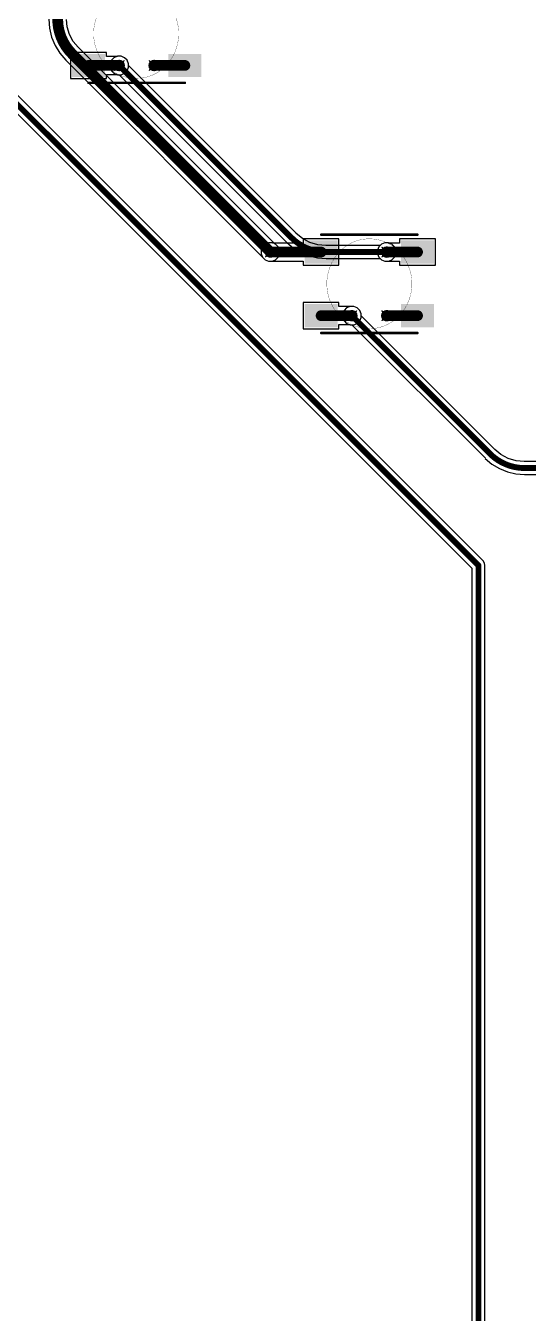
# Model space of a CAD drawing. Header units: inches. Extents: x -11 to 1110, y -7 to 455.
# Drawn here: x 163.9 to 190, y 111.5 to 178.2 of the extents above; entities that cross this region are included whole.
import ezdxf

# ---------------------------------------------------------------- set-up
doc = ezdxf.new("R2010")
doc.units = ezdxf.units.IN
for name, color, linetype in [('Bottom Layer', 5, 'Continuous'), ('Drill Drawing', 1, 'Continuous'), ('Mechanical 7', 56, 'Continuous'), ('Top Layer', 1, 'Continuous'), ('Top Overlay', 2, 'Continuous'), ('Top Paste', 8, 'Continuous'), ('Top Solder', 216, 'Continuous'), ('Via Holes', 16, 'Continuous')]:
    doc.layers.add(name, color=color, linetype=linetype)

msp = doc.modelspace()

# ---------------------------------------------------------------- hatches: boundary and pattern name
at = {"layer": 'Bottom Layer'}
h = msp.add_hatch(color=5, dxfattribs=at)
edge = h.paths.add_edge_path()
edge.add_arc((168.796, 176.179), 0.3, 0, 360)
h = msp.add_hatch(color=5, dxfattribs=at)
edge = h.paths.add_edge_path()
edge.add_arc((170.605, 176.179), 0.3, 0, 360)
h = msp.add_hatch(color=5, dxfattribs=at)
edge = h.paths.add_edge_path()
edge.add_arc((176.634, 166.503), 0.3, 0, 360)
h = msp.add_hatch(color=5, dxfattribs=at)
edge = h.paths.add_edge_path()
edge.add_arc((182.67, 166.499), 0.3, 0, 360)
h = msp.add_hatch(color=5, dxfattribs=at)
edge = h.paths.add_edge_path()
edge.add_arc((180.861, 163.199), 0.3, 0, 360)
h = msp.add_hatch(color=5, dxfattribs=at)
edge = h.paths.add_edge_path()
edge.add_arc((182.67, 163.199), 0.3, 0, 360)
at = {"layer": 'Top Layer'}
for points in [[(166.45, 176.682), (167.95, 176.682), (167.95, 175.682), (166.45, 175.682)], [(171.45, 176.682), (172.95, 176.682), (172.95, 175.682), (171.45, 175.682)], [(178.515, 167.003), (180.015, 167.003), (180.015, 166.003), (178.515, 166.003)], [(185.015, 166.003), (183.515, 166.003), (183.515, 167.003), (185.015, 167.003)], [(178.515, 163.703), (180.015, 163.703), (180.015, 162.703), (178.515, 162.703)], [(183.515, 163.703), (185.015, 163.703), (185.015, 162.703), (183.515, 162.703)]]:
    msp.add_hatch(color=1, dxfattribs=at).paths.add_polyline_path(points)
h = msp.add_hatch(color=1, dxfattribs=at)
edge = h.paths.add_edge_path()
edge.add_arc((168.796, 176.179), 0.3, 0, 360)
h = msp.add_hatch(color=1, dxfattribs=at)
edge = h.paths.add_edge_path()
edge.add_arc((170.605, 176.179), 0.3, 0, 360)
h = msp.add_hatch(color=1, dxfattribs=at)
edge = h.paths.add_edge_path()
edge.add_arc((176.634, 166.503), 0.3, 0, 360)
h = msp.add_hatch(color=1, dxfattribs=at)
edge = h.paths.add_edge_path()
edge.add_arc((182.67, 166.499), 0.3, 0, 360)
h = msp.add_hatch(color=1, dxfattribs=at)
edge = h.paths.add_edge_path()
edge.add_arc((180.861, 163.199), 0.3, 0, 360)
h = msp.add_hatch(color=1, dxfattribs=at)
edge = h.paths.add_edge_path()
edge.add_arc((182.67, 163.199), 0.3, 0, 360)
at = {"layer": 'Top Paste'}
for points in [[(166.45, 176.682), (167.95, 176.682), (167.95, 175.682), (166.45, 175.682)], [(171.45, 176.682), (172.95, 176.682), (172.95, 175.682), (171.45, 175.682)], [(178.515, 167.003), (180.015, 167.003), (180.015, 166.003), (178.515, 166.003)], [(185.015, 166.003), (183.515, 166.003), (183.515, 167.003), (185.015, 167.003)], [(178.515, 163.703), (180.015, 163.703), (180.015, 162.703), (178.515, 162.703)], [(183.515, 163.703), (185.015, 163.703), (185.015, 162.703), (183.515, 162.703)]]:
    msp.add_hatch(color=8, dxfattribs=at).paths.add_polyline_path(points)
at = {"layer": 'Top Solder'}
for points in [[(166.349, 176.784), (168.052, 176.784), (168.052, 175.58), (166.349, 175.58)], [(171.349, 176.784), (173.052, 176.784), (173.052, 175.58), (171.349, 175.58)], [(178.414, 167.104), (180.117, 167.104), (180.117, 165.901), (178.414, 165.901)], [(185.117, 165.901), (183.414, 165.901), (183.414, 167.104), (185.117, 167.104)], [(178.414, 163.804), (180.117, 163.804), (180.117, 162.601), (178.414, 162.601)], [(183.414, 163.804), (185.117, 163.804), (185.117, 162.601), (183.414, 162.601)]]:
    msp.add_hatch(color=216, dxfattribs=at).paths.add_polyline_path(points)
at = {"layer": 'Via Holes'}
h = msp.add_hatch(color=7, dxfattribs=at)
edge = h.paths.add_edge_path()
edge.add_arc((168.796, 176.179), 0.15, 0, 360)
h = msp.add_hatch(color=7, dxfattribs=at)
edge = h.paths.add_edge_path()
edge.add_arc((170.605, 176.179), 0.15, 0, 360)
h = msp.add_hatch(color=7, dxfattribs=at)
edge = h.paths.add_edge_path()
edge.add_arc((176.634, 166.503), 0.15, 0, 360)
h = msp.add_hatch(color=7, dxfattribs=at)
edge = h.paths.add_edge_path()
edge.add_arc((182.67, 166.499), 0.15, 0, 360)
h = msp.add_hatch(color=7, dxfattribs=at)
edge = h.paths.add_edge_path()
edge.add_arc((180.861, 163.199), 0.15, 0, 360)
h = msp.add_hatch(color=7, dxfattribs=at)
edge = h.paths.add_edge_path()
edge.add_arc((182.67, 163.199), 0.15, 0, 360)

# ---------------------------------------------------------------- linework, layer by layer
at = {"layer": 'Bottom Layer'}
for p, q in [((110.02, 227.171), (187.09, 150.102)), ((187.665, 150.479), (110.398, 227.746)), ((165.138, 178.584), (165.175, 178.113)), ((166.105, 178.178), (166.067, 178.562)), ((165.175, 178.113), (165.285, 177.654)), ((166.223, 177.788), (166.105, 178.178)), ((166.415, 177.428), (166.223, 177.788)), ((165.285, 177.654), (165.466, 177.219)), ((165.466, 177.219), (165.712, 176.816)), ((166.66, 177.129), (166.415, 177.428)), ((166.678, 177.117), (166.66, 177.129)), ((176.876, 166.919), (166.678, 177.117)), ((165.712, 176.816), (166.019, 176.458)), ((166.019, 176.458), (166.019, 176.458)), ((166.019, 176.458), (176.217, 166.26)), ((168.391, 176.449), (168.318, 176.274)), ((168.525, 176.584), (168.391, 176.449)), ((168.701, 176.656), (168.525, 176.584)), ((168.891, 176.656), (168.701, 176.656)), ((169.067, 176.584), (168.891, 176.656)), ((169.201, 176.449), (169.067, 176.584)), ((169.274, 176.274), (169.201, 176.449)), ((168.318, 176.274), (168.318, 176.084)), ((168.318, 176.084), (168.391, 175.908)), ((168.391, 175.908), (168.525, 175.774)), ((168.525, 175.774), (168.701, 175.701)), ((168.701, 175.701), (168.798, 175.701)), ((168.798, 175.701), (177.493, 167.005)), ((169.274, 176.177), (169.274, 176.274)), ((177.97, 167.481), (169.274, 176.177)), ((177.493, 167.005), (177.492, 167.003)), ((177.492, 167.003), (177.835, 166.71)), ((177.978, 167.469), (177.97, 167.481)), ((178.301, 167.204), (177.978, 167.469)), ((178.683, 167), (178.301, 167.204)), ((179.097, 166.874), (178.683, 167)), ((182.575, 166.977), (182.399, 166.904)), ((182.765, 166.977), (182.575, 166.977)), ((182.94, 166.904), (182.765, 166.977)), ((176.904, 166.908), (176.876, 166.919)), ((177.039, 166.773), (176.904, 166.908)), ((177.111, 166.598), (177.039, 166.773)), ((177.039, 166.232), (177.111, 166.408)), ((177.111, 166.408), (177.111, 166.598)), ((177.835, 166.71), (178.22, 166.474)), ((178.22, 166.474), (178.638, 166.301)), ((179.51, 166.833), (179.097, 166.874)), ((179.524, 166.836), (179.51, 166.833)), ((179.526, 166.836), (179.524, 166.836)), ((179.528, 166.836), (179.526, 166.836)), ((182.331, 166.836), (179.528, 166.836)), ((182.399, 166.904), (182.331, 166.836)), ((183.075, 166.77), (182.94, 166.904)), ((183.148, 166.594), (183.075, 166.77)), ((183.075, 166.229), (183.148, 166.404)), ((183.148, 166.404), (183.148, 166.594)), ((176.217, 166.26), (176.229, 166.232)), ((176.229, 166.232), (176.363, 166.098)), ((176.363, 166.098), (176.539, 166.025)), ((176.539, 166.025), (176.729, 166.025)), ((176.729, 166.025), (176.904, 166.098)), ((176.904, 166.098), (177.039, 166.232)), ((178.638, 166.301), (179.077, 166.196)), ((179.077, 166.196), (179.528, 166.16)), ((179.528, 166.16), (179.528, 166.163)), ((179.528, 166.163), (182.331, 166.163)), ((182.331, 166.163), (182.399, 166.094)), ((182.399, 166.094), (182.575, 166.021)), ((182.575, 166.021), (182.765, 166.021)), ((182.765, 166.021), (182.94, 166.094)), ((182.94, 166.094), (183.075, 166.229)), ((180.766, 163.677), (180.59, 163.604)), ((180.956, 163.677), (180.766, 163.677)), ((181.132, 163.604), (180.956, 163.677)), ((180.456, 163.47), (180.383, 163.294)), ((180.383, 163.294), (180.383, 163.104)), ((180.383, 163.104), (180.456, 162.929)), ((180.59, 163.604), (180.456, 163.47)), ((181.266, 163.47), (181.132, 163.604)), ((181.339, 163.294), (181.266, 163.47)), ((181.339, 163.198), (181.339, 163.294)), ((188.259, 156.278), (181.339, 163.198)), ((180.456, 162.929), (180.59, 162.794)), ((180.59, 162.794), (180.766, 162.721)), ((180.766, 162.721), (180.863, 162.721)), ((180.863, 162.721), (187.783, 155.801)), ((187.783, 155.801), (187.781, 155.8)), ((187.781, 155.8), (188.124, 155.506)), ((188.267, 156.265), (188.259, 156.278)), ((188.59, 156), (188.267, 156.265)), ((188.972, 155.796), (188.59, 156)), ((189.386, 155.67), (188.972, 155.796)), ((189.802, 155.629), (189.386, 155.67)), ((189.817, 155.632), (189.802, 155.629)), ((193.456, 155.632), (189.817, 155.632)), ((188.124, 155.506), (188.51, 155.27)), ((188.51, 155.27), (188.927, 155.097)), ((188.927, 155.097), (189.366, 154.992)), ((189.366, 154.992), (189.817, 154.957)), ((189.817, 154.957), (189.817, 154.959)), ((189.817, 154.959), (193.456, 154.959)), ((187.738, 150.37), (187.665, 150.479)), ((187.763, 150.241), (187.738, 150.37)), ((187.09, 150.102), (187.09, 47.244)), ((187.763, 47.383), (187.763, 150.241))]:
    msp.add_line(p, q, dxfattribs=at)
for points in [[(110.16, 227.508, 0.305, 0.305, 0), (187.427, 150.241, 0.305, 0.305, 0)], [(166.349, 176.787, 0.559, 0.559, -0.198912), (165.605, 178.584, 0.559, 0.559, 0)], [(166.349, 176.787, 0.559, 0.559, 0), (176.634, 166.503, 0.559, 0.559, 0)], [(168.796, 176.179, 0.305, 0.305, 0), (177.731, 167.243, 0.305, 0.305, 0)], [(179.524, 166.499, 0.305, 0.305, -0.198545), (177.731, 167.243, 0.305, 0.305, 0)], [(179.528, 166.499, 0.305, 0.305, -0.000354), (179.524, 166.499, 0.305, 0.305, 0)], [(179.528, 166.499, 0.305, 0.305, 0), (182.67, 166.499, 0.305, 0.305, 0)], [(180.861, 163.199, 0.305, 0.305, 0), (188.021, 156.04, 0.305, 0.305, 0)], [(189.817, 155.296, 0.305, 0.305, -0.198912), (188.021, 156.04, 0.305, 0.305, 0)], [(189.817, 155.296, 0.305, 0.305, 0), (193.456, 155.296, 0.305, 0.305, 0)], [(187.427, 47.244, 0.305, 0.305, 0), (187.427, 150.241, 0.305, 0.305, 0)]]:
    msp.add_lwpolyline(points, format="xyseb", dxfattribs=at)
for points in [[(166.209, 176.787, 0.279, 0.279, 1), (166.488, 176.787, 0.279, 0.279, 1)], [(166.209, 176.787, 0.279, 0.279, 1), (166.488, 176.787, 0.279, 0.279, 1)], [(168.72, 176.179, 0.152, 0.152, 1), (168.872, 176.179, 0.152, 0.152, 1)], [(177.655, 167.243, 0.152, 0.152, 1), (177.808, 167.243, 0.152, 0.152, 1)], [(177.655, 167.243, 0.152, 0.152, 1), (177.808, 167.243, 0.152, 0.152, 1)], [(176.494, 166.503, 0.279, 0.279, 1), (176.773, 166.503, 0.279, 0.279, 1)], [(179.448, 166.499, 0.152, 0.152, 1), (179.6, 166.499, 0.152, 0.152, 1)], [(179.448, 166.499, 0.152, 0.152, 1), (179.6, 166.499, 0.152, 0.152, 1)], [(179.451, 166.499, 0.152, 0.152, 1), (179.604, 166.499, 0.152, 0.152, 1)], [(179.451, 166.499, 0.152, 0.152, 1), (179.604, 166.499, 0.152, 0.152, 1)], [(182.594, 166.499, 0.152, 0.152, 1), (182.746, 166.499, 0.152, 0.152, 1)], [(180.785, 163.199, 0.152, 0.152, 1), (180.937, 163.199, 0.152, 0.152, 1)], [(187.944, 156.04, 0.152, 0.152, 1), (188.097, 156.04, 0.152, 0.152, 1)], [(187.944, 156.04, 0.152, 0.152, 1), (188.097, 156.04, 0.152, 0.152, 1)], [(189.741, 155.296, 0.152, 0.152, 1), (189.893, 155.296, 0.152, 0.152, 1)], [(189.741, 155.296, 0.152, 0.152, 1), (189.893, 155.296, 0.152, 0.152, 1)], [(187.35, 150.241, 0.152, 0.152, 1), (187.503, 150.241, 0.152, 0.152, 1)], [(187.35, 150.241, 0.152, 0.152, 1), (187.503, 150.241, 0.152, 0.152, 1)]]:
    msp.add_lwpolyline(points, format="xyseb", close=True, dxfattribs=at)
at = {"layer": 'Drill Drawing'}
for points in [[(168.542, 176.433, 0.0508, 0.0508, 0), (168.796, 176.306, 0.0508, 0.0508, 0)], [(168.542, 176.433, 0.0508, 0.0508, 0), (168.669, 176.179, 0.0508, 0.0508, 0)], [(168.796, 176.306, 0.0508, 0.0508, 0), (169.05, 176.433, 0.0508, 0.0508, 0)], [(168.923, 176.179, 0.0508, 0.0508, 0), (169.05, 176.433, 0.0508, 0.0508, 0)], [(170.351, 176.433, 0.0508, 0.0508, 0), (170.605, 176.306, 0.0508, 0.0508, 0)], [(170.351, 176.433, 0.0508, 0.0508, 0), (170.478, 176.179, 0.0508, 0.0508, 0)], [(170.605, 176.306, 0.0508, 0.0508, 0), (170.859, 176.433, 0.0508, 0.0508, 0)], [(170.732, 176.179, 0.0508, 0.0508, 0), (170.859, 176.433, 0.0508, 0.0508, 0)], [(168.542, 175.925, 0.0508, 0.0508, 0), (168.669, 176.179, 0.0508, 0.0508, 0)], [(168.542, 175.925, 0.0508, 0.0508, 0), (168.796, 176.052, 0.0508, 0.0508, 0)], [(168.796, 176.052, 0.0508, 0.0508, 0), (169.05, 175.925, 0.0508, 0.0508, 0)], [(168.923, 176.179, 0.0508, 0.0508, 0), (169.05, 175.925, 0.0508, 0.0508, 0)], [(170.351, 175.925, 0.0508, 0.0508, 0), (170.478, 176.179, 0.0508, 0.0508, 0)], [(170.351, 175.925, 0.0508, 0.0508, 0), (170.605, 176.052, 0.0508, 0.0508, 0)], [(170.605, 176.052, 0.0508, 0.0508, 0), (170.859, 175.925, 0.0508, 0.0508, 0)], [(170.732, 176.179, 0.0508, 0.0508, 0), (170.859, 175.925, 0.0508, 0.0508, 0)], [(176.38, 166.757, 0.0508, 0.0508, 0), (176.634, 166.63, 0.0508, 0.0508, 0)], [(176.38, 166.757, 0.0508, 0.0508, 0), (176.507, 166.503, 0.0508, 0.0508, 0)], [(176.38, 166.249, 0.0508, 0.0508, 0), (176.507, 166.503, 0.0508, 0.0508, 0)], [(176.38, 166.249, 0.0508, 0.0508, 0), (176.634, 166.376, 0.0508, 0.0508, 0)], [(176.634, 166.63, 0.0508, 0.0508, 0), (176.888, 166.757, 0.0508, 0.0508, 0)], [(176.634, 166.376, 0.0508, 0.0508, 0), (176.888, 166.249, 0.0508, 0.0508, 0)], [(176.761, 166.503, 0.0508, 0.0508, 0), (176.888, 166.757, 0.0508, 0.0508, 0)], [(176.761, 166.503, 0.0508, 0.0508, 0), (176.888, 166.249, 0.0508, 0.0508, 0)], [(182.416, 166.753, 0.0508, 0.0508, 0), (182.67, 166.626, 0.0508, 0.0508, 0)], [(182.416, 166.753, 0.0508, 0.0508, 0), (182.543, 166.499, 0.0508, 0.0508, 0)], [(182.416, 166.245, 0.0508, 0.0508, 0), (182.543, 166.499, 0.0508, 0.0508, 0)], [(182.416, 166.245, 0.0508, 0.0508, 0), (182.67, 166.372, 0.0508, 0.0508, 0)], [(182.67, 166.626, 0.0508, 0.0508, 0), (182.924, 166.753, 0.0508, 0.0508, 0)], [(182.67, 166.372, 0.0508, 0.0508, 0), (182.924, 166.245, 0.0508, 0.0508, 0)], [(182.797, 166.499, 0.0508, 0.0508, 0), (182.924, 166.753, 0.0508, 0.0508, 0)], [(182.797, 166.499, 0.0508, 0.0508, 0), (182.924, 166.245, 0.0508, 0.0508, 0)], [(180.607, 163.453, 0.0508, 0.0508, 0), (180.861, 163.326, 0.0508, 0.0508, 0)], [(180.607, 163.453, 0.0508, 0.0508, 0), (180.734, 163.199, 0.0508, 0.0508, 0)], [(180.607, 162.945, 0.0508, 0.0508, 0), (180.734, 163.199, 0.0508, 0.0508, 0)], [(180.607, 162.945, 0.0508, 0.0508, 0), (180.861, 163.072, 0.0508, 0.0508, 0)], [(180.861, 163.326, 0.0508, 0.0508, 0), (181.115, 163.453, 0.0508, 0.0508, 0)], [(180.861, 163.072, 0.0508, 0.0508, 0), (181.115, 162.945, 0.0508, 0.0508, 0)], [(180.988, 163.199, 0.0508, 0.0508, 0), (181.115, 163.453, 0.0508, 0.0508, 0)], [(180.988, 163.199, 0.0508, 0.0508, 0), (181.115, 162.945, 0.0508, 0.0508, 0)], [(182.416, 163.453, 0.0508, 0.0508, 0), (182.67, 163.326, 0.0508, 0.0508, 0)], [(182.416, 163.453, 0.0508, 0.0508, 0), (182.543, 163.199, 0.0508, 0.0508, 0)], [(182.416, 162.945, 0.0508, 0.0508, 0), (182.543, 163.199, 0.0508, 0.0508, 0)], [(182.416, 162.945, 0.0508, 0.0508, 0), (182.67, 163.072, 0.0508, 0.0508, 0)], [(182.67, 163.326, 0.0508, 0.0508, 0), (182.924, 163.453, 0.0508, 0.0508, 0)], [(182.67, 163.072, 0.0508, 0.0508, 0), (182.924, 162.945, 0.0508, 0.0508, 0)], [(182.797, 163.199, 0.0508, 0.0508, 0), (182.924, 163.453, 0.0508, 0.0508, 0)], [(182.797, 163.199, 0.0508, 0.0508, 0), (182.924, 162.945, 0.0508, 0.0508, 0)]]:
    msp.add_lwpolyline(points, format="xyseb", dxfattribs=at)
for points in [[(168.529, 176.433, 0.0254, 0.0254, 1), (168.555, 176.433, 0.0254, 0.0254, 1)], [(168.529, 176.433, 0.0254, 0.0254, 1), (168.555, 176.433, 0.0254, 0.0254, 1)], [(168.783, 176.306, 0.0254, 0.0254, 1), (168.809, 176.306, 0.0254, 0.0254, 1)], [(168.783, 176.306, 0.0254, 0.0254, 1), (168.809, 176.306, 0.0254, 0.0254, 1)], [(169.037, 176.433, 0.0254, 0.0254, 1), (169.063, 176.433, 0.0254, 0.0254, 1)], [(169.037, 176.433, 0.0254, 0.0254, 1), (169.063, 176.433, 0.0254, 0.0254, 1)], [(170.338, 176.433, 0.0254, 0.0254, 1), (170.363, 176.433, 0.0254, 0.0254, 1)], [(170.338, 176.433, 0.0254, 0.0254, 1), (170.363, 176.433, 0.0254, 0.0254, 1)], [(170.592, 176.306, 0.0254, 0.0254, 1), (170.617, 176.306, 0.0254, 0.0254, 1)], [(170.592, 176.306, 0.0254, 0.0254, 1), (170.617, 176.306, 0.0254, 0.0254, 1)], [(170.846, 176.433, 0.0254, 0.0254, 1), (170.871, 176.433, 0.0254, 0.0254, 1)], [(170.846, 176.433, 0.0254, 0.0254, 1), (170.871, 176.433, 0.0254, 0.0254, 1)], [(168.529, 175.925, 0.0254, 0.0254, 1), (168.555, 175.925, 0.0254, 0.0254, 1)], [(168.529, 175.925, 0.0254, 0.0254, 1), (168.555, 175.925, 0.0254, 0.0254, 1)], [(168.656, 176.179, 0.0254, 0.0254, 1), (168.682, 176.179, 0.0254, 0.0254, 1)], [(168.656, 176.179, 0.0254, 0.0254, 1), (168.682, 176.179, 0.0254, 0.0254, 1)], [(168.783, 176.052, 0.0254, 0.0254, 1), (168.809, 176.052, 0.0254, 0.0254, 1)], [(168.783, 176.052, 0.0254, 0.0254, 1), (168.809, 176.052, 0.0254, 0.0254, 1)], [(168.91, 176.179, 0.0254, 0.0254, 1), (168.936, 176.179, 0.0254, 0.0254, 1)], [(168.91, 176.179, 0.0254, 0.0254, 1), (168.936, 176.179, 0.0254, 0.0254, 1)], [(169.037, 175.925, 0.0254, 0.0254, 1), (169.063, 175.925, 0.0254, 0.0254, 1)], [(169.037, 175.925, 0.0254, 0.0254, 1), (169.063, 175.925, 0.0254, 0.0254, 1)], [(170.338, 175.925, 0.0254, 0.0254, 1), (170.363, 175.925, 0.0254, 0.0254, 1)], [(170.338, 175.925, 0.0254, 0.0254, 1), (170.363, 175.925, 0.0254, 0.0254, 1)], [(170.465, 176.179, 0.0254, 0.0254, 1), (170.49, 176.179, 0.0254, 0.0254, 1)], [(170.465, 176.179, 0.0254, 0.0254, 1), (170.49, 176.179, 0.0254, 0.0254, 1)], [(170.592, 176.052, 0.0254, 0.0254, 1), (170.617, 176.052, 0.0254, 0.0254, 1)], [(170.592, 176.052, 0.0254, 0.0254, 1), (170.617, 176.052, 0.0254, 0.0254, 1)], [(170.719, 176.179, 0.0254, 0.0254, 1), (170.744, 176.179, 0.0254, 0.0254, 1)], [(170.719, 176.179, 0.0254, 0.0254, 1), (170.744, 176.179, 0.0254, 0.0254, 1)], [(170.846, 175.925, 0.0254, 0.0254, 1), (170.871, 175.925, 0.0254, 0.0254, 1)], [(170.846, 175.925, 0.0254, 0.0254, 1), (170.871, 175.925, 0.0254, 0.0254, 1)], [(176.367, 166.757, 0.0254, 0.0254, 1), (176.392, 166.757, 0.0254, 0.0254, 1)], [(176.367, 166.757, 0.0254, 0.0254, 1), (176.392, 166.757, 0.0254, 0.0254, 1)], [(176.494, 166.503, 0.0254, 0.0254, 1), (176.519, 166.503, 0.0254, 0.0254, 1)], [(176.494, 166.503, 0.0254, 0.0254, 1), (176.519, 166.503, 0.0254, 0.0254, 1)], [(176.621, 166.63, 0.0254, 0.0254, 1), (176.646, 166.63, 0.0254, 0.0254, 1)], [(176.621, 166.63, 0.0254, 0.0254, 1), (176.646, 166.63, 0.0254, 0.0254, 1)], [(176.621, 166.376, 0.0254, 0.0254, 1), (176.646, 166.376, 0.0254, 0.0254, 1)], [(176.621, 166.376, 0.0254, 0.0254, 1), (176.646, 166.376, 0.0254, 0.0254, 1)], [(176.748, 166.503, 0.0254, 0.0254, 1), (176.773, 166.503, 0.0254, 0.0254, 1)], [(176.748, 166.503, 0.0254, 0.0254, 1), (176.773, 166.503, 0.0254, 0.0254, 1)], [(176.875, 166.757, 0.0254, 0.0254, 1), (176.9, 166.757, 0.0254, 0.0254, 1)], [(176.875, 166.757, 0.0254, 0.0254, 1), (176.9, 166.757, 0.0254, 0.0254, 1)], [(182.403, 166.753, 0.0254, 0.0254, 1), (182.428, 166.753, 0.0254, 0.0254, 1)], [(182.403, 166.753, 0.0254, 0.0254, 1), (182.428, 166.753, 0.0254, 0.0254, 1)], [(182.53, 166.499, 0.0254, 0.0254, 1), (182.555, 166.499, 0.0254, 0.0254, 1)], [(182.53, 166.499, 0.0254, 0.0254, 1), (182.555, 166.499, 0.0254, 0.0254, 1)], [(182.657, 166.626, 0.0254, 0.0254, 1), (182.682, 166.626, 0.0254, 0.0254, 1)], [(182.657, 166.626, 0.0254, 0.0254, 1), (182.682, 166.626, 0.0254, 0.0254, 1)], [(182.657, 166.372, 0.0254, 0.0254, 1), (182.682, 166.372, 0.0254, 0.0254, 1)], [(182.657, 166.372, 0.0254, 0.0254, 1), (182.682, 166.372, 0.0254, 0.0254, 1)], [(182.784, 166.499, 0.0254, 0.0254, 1), (182.809, 166.499, 0.0254, 0.0254, 1)], [(182.784, 166.499, 0.0254, 0.0254, 1), (182.809, 166.499, 0.0254, 0.0254, 1)], [(182.911, 166.753, 0.0254, 0.0254, 1), (182.936, 166.753, 0.0254, 0.0254, 1)], [(182.911, 166.753, 0.0254, 0.0254, 1), (182.936, 166.753, 0.0254, 0.0254, 1)], [(176.367, 166.249, 0.0254, 0.0254, 1), (176.392, 166.249, 0.0254, 0.0254, 1)], [(176.367, 166.249, 0.0254, 0.0254, 1), (176.392, 166.249, 0.0254, 0.0254, 1)], [(176.875, 166.249, 0.0254, 0.0254, 1), (176.9, 166.249, 0.0254, 0.0254, 1)], [(176.875, 166.249, 0.0254, 0.0254, 1), (176.9, 166.249, 0.0254, 0.0254, 1)], [(182.403, 166.245, 0.0254, 0.0254, 1), (182.428, 166.245, 0.0254, 0.0254, 1)], [(182.403, 166.245, 0.0254, 0.0254, 1), (182.428, 166.245, 0.0254, 0.0254, 1)], [(182.911, 166.245, 0.0254, 0.0254, 1), (182.936, 166.245, 0.0254, 0.0254, 1)], [(182.911, 166.245, 0.0254, 0.0254, 1), (182.936, 166.245, 0.0254, 0.0254, 1)], [(180.594, 163.453, 0.0254, 0.0254, 1), (180.62, 163.453, 0.0254, 0.0254, 1)], [(180.594, 163.453, 0.0254, 0.0254, 1), (180.62, 163.453, 0.0254, 0.0254, 1)], [(180.594, 162.945, 0.0254, 0.0254, 1), (180.62, 162.945, 0.0254, 0.0254, 1)], [(180.594, 162.945, 0.0254, 0.0254, 1), (180.62, 162.945, 0.0254, 0.0254, 1)], [(180.721, 163.199, 0.0254, 0.0254, 1), (180.747, 163.199, 0.0254, 0.0254, 1)], [(180.721, 163.199, 0.0254, 0.0254, 1), (180.747, 163.199, 0.0254, 0.0254, 1)], [(180.848, 163.326, 0.0254, 0.0254, 1), (180.874, 163.326, 0.0254, 0.0254, 1)], [(180.848, 163.326, 0.0254, 0.0254, 1), (180.874, 163.326, 0.0254, 0.0254, 1)], [(180.848, 163.072, 0.0254, 0.0254, 1), (180.874, 163.072, 0.0254, 0.0254, 1)], [(180.848, 163.072, 0.0254, 0.0254, 1), (180.874, 163.072, 0.0254, 0.0254, 1)], [(180.975, 163.199, 0.0254, 0.0254, 1), (181.001, 163.199, 0.0254, 0.0254, 1)], [(180.975, 163.199, 0.0254, 0.0254, 1), (181.001, 163.199, 0.0254, 0.0254, 1)], [(181.102, 163.453, 0.0254, 0.0254, 1), (181.128, 163.453, 0.0254, 0.0254, 1)], [(181.102, 163.453, 0.0254, 0.0254, 1), (181.128, 163.453, 0.0254, 0.0254, 1)], [(181.102, 162.945, 0.0254, 0.0254, 1), (181.128, 162.945, 0.0254, 0.0254, 1)], [(181.102, 162.945, 0.0254, 0.0254, 1), (181.128, 162.945, 0.0254, 0.0254, 1)], [(182.403, 163.453, 0.0254, 0.0254, 1), (182.428, 163.453, 0.0254, 0.0254, 1)], [(182.403, 163.453, 0.0254, 0.0254, 1), (182.428, 163.453, 0.0254, 0.0254, 1)], [(182.403, 162.945, 0.0254, 0.0254, 1), (182.428, 162.945, 0.0254, 0.0254, 1)], [(182.403, 162.945, 0.0254, 0.0254, 1), (182.428, 162.945, 0.0254, 0.0254, 1)], [(182.53, 163.199, 0.0254, 0.0254, 1), (182.555, 163.199, 0.0254, 0.0254, 1)], [(182.53, 163.199, 0.0254, 0.0254, 1), (182.555, 163.199, 0.0254, 0.0254, 1)], [(182.657, 163.326, 0.0254, 0.0254, 1), (182.682, 163.326, 0.0254, 0.0254, 1)], [(182.657, 163.326, 0.0254, 0.0254, 1), (182.682, 163.326, 0.0254, 0.0254, 1)], [(182.657, 163.072, 0.0254, 0.0254, 1), (182.682, 163.072, 0.0254, 0.0254, 1)], [(182.657, 163.072, 0.0254, 0.0254, 1), (182.682, 163.072, 0.0254, 0.0254, 1)], [(182.784, 163.199, 0.0254, 0.0254, 1), (182.809, 163.199, 0.0254, 0.0254, 1)], [(182.784, 163.199, 0.0254, 0.0254, 1), (182.809, 163.199, 0.0254, 0.0254, 1)], [(182.911, 163.453, 0.0254, 0.0254, 1), (182.936, 163.453, 0.0254, 0.0254, 1)], [(182.911, 163.453, 0.0254, 0.0254, 1), (182.936, 163.453, 0.0254, 0.0254, 1)], [(182.911, 162.945, 0.0254, 0.0254, 1), (182.936, 162.945, 0.0254, 0.0254, 1)], [(182.911, 162.945, 0.0254, 0.0254, 1), (182.936, 162.945, 0.0254, 0.0254, 1)]]:
    msp.add_lwpolyline(points, format="xyseb", close=True, dxfattribs=at)
at = {"layer": 'Mechanical 7'}
for points in [[(168.06, 176.243, 0.0127, 0.0127, -0.391366), (168.168, 179.54, 0.0127, 0.0127, 0)], [(171.288, 179.426, 0.0127, 0.0127, -0.392268), (171.18, 176.13, 0.0127, 0.0127, 0)], [(169.677, 175.505, 0.0127, 0.0127, -0.216254), (168.06, 176.243, 0.0127, 0.0127, 0)], [(171.18, 176.13, 0.0127, 0.0127, -0.198078), (169.677, 175.505, 0.0127, 0.0127, 0)], [(180.177, 166.473, 0.0127, 0.0127, -0.437889), (183.297, 166.539, 0.0127, 0.0127, 0)], [(180.239, 163.176, 0.0127, 0.0127, -0.392295), (180.177, 166.473, 0.0127, 0.0127, 0)], [(183.297, 166.539, 0.0127, 0.0127, -0.392314), (183.359, 163.242, 0.0127, 0.0127, 0)], [(181.768, 162.524, 0.0127, 0.0127, -0.201791), (180.239, 163.176, 0.0127, 0.0127, 0)], [(183.359, 163.242, 0.0127, 0.0127, -0.21376), (181.768, 162.524, 0.0127, 0.0127, 0)]]:
    msp.add_lwpolyline(points, format="xyseb", dxfattribs=at)
for points in [[(168.057, 176.243, 0.00635, 0.00635, 1), (168.063, 176.243, 0.00635, 0.00635, 1)], [(168.057, 176.243, 0.00635, 0.00635, 1), (168.063, 176.243, 0.00635, 0.00635, 1)], [(171.177, 176.13, 0.00635, 0.00635, 1), (171.183, 176.13, 0.00635, 0.00635, 1)], [(171.177, 176.13, 0.00635, 0.00635, 1), (171.183, 176.13, 0.00635, 0.00635, 1)], [(169.674, 175.505, 0.00635, 0.00635, 1), (169.68, 175.505, 0.00635, 0.00635, 1)], [(169.674, 175.505, 0.00635, 0.00635, 1), (169.68, 175.505, 0.00635, 0.00635, 1)], [(180.174, 166.473, 0.00635, 0.00635, 1), (180.18, 166.473, 0.00635, 0.00635, 1)], [(180.174, 166.473, 0.00635, 0.00635, 1), (180.18, 166.473, 0.00635, 0.00635, 1)], [(183.294, 166.539, 0.00635, 0.00635, 1), (183.3, 166.539, 0.00635, 0.00635, 1)], [(183.294, 166.539, 0.00635, 0.00635, 1), (183.3, 166.539, 0.00635, 0.00635, 1)], [(180.236, 163.176, 0.00635, 0.00635, 1), (180.242, 163.176, 0.00635, 0.00635, 1)], [(180.236, 163.176, 0.00635, 0.00635, 1), (180.242, 163.176, 0.00635, 0.00635, 1)], [(183.356, 163.242, 0.00635, 0.00635, 1), (183.362, 163.242, 0.00635, 0.00635, 1)], [(183.356, 163.242, 0.00635, 0.00635, 1), (183.362, 163.242, 0.00635, 0.00635, 1)], [(181.765, 162.524, 0.00635, 0.00635, 1), (181.771, 162.524, 0.00635, 0.00635, 1)], [(181.765, 162.524, 0.00635, 0.00635, 1), (181.771, 162.524, 0.00635, 0.00635, 1)]]:
    msp.add_lwpolyline(points, format="xyseb", close=True, dxfattribs=at)
at = {"layer": 'Top Layer'}
for p, q in [((168.128, 176.86), (166.273, 176.86)), ((166.273, 176.86), (166.273, 175.504)), ((168.128, 176.648), (168.128, 176.86)), ((168.681, 176.648), (168.128, 176.648)), ((168.701, 176.656), (168.681, 176.648)), ((168.891, 176.656), (168.701, 176.656)), ((169.067, 176.584), (168.891, 176.656)), ((169.201, 176.449), (169.067, 176.584)), ((169.274, 176.274), (169.201, 176.449)), ((168.128, 175.504), (168.128, 175.716)), ((168.128, 175.716), (168.665, 175.716)), ((168.665, 175.716), (168.701, 175.701)), ((168.701, 175.701), (168.891, 175.701)), ((168.891, 175.701), (169.067, 175.774)), ((169.067, 175.774), (169.201, 175.908)), ((169.201, 175.908), (169.274, 176.084)), ((169.274, 176.084), (169.274, 176.274)), ((166.273, 175.504), (168.128, 175.504)), ((176.539, 166.98), (176.363, 166.908)), ((176.729, 166.98), (176.539, 166.98)), ((176.757, 166.969), (176.729, 166.98)), ((180.193, 167.18), (178.338, 167.18)), ((178.338, 167.18), (178.338, 166.969)), ((180.193, 165.825), (180.193, 167.18)), ((182.575, 166.977), (182.399, 166.904)), ((182.765, 166.977), (182.575, 166.977)), ((182.785, 166.969), (182.765, 166.977)), ((185.193, 167.18), (183.338, 167.18)), ((183.338, 167.18), (183.338, 166.969)), ((185.193, 165.825), (185.193, 167.18)), ((176.229, 166.773), (176.156, 166.598)), ((176.156, 166.598), (176.156, 166.408)), ((176.156, 166.408), (176.229, 166.232)), ((176.363, 166.908), (176.229, 166.773)), ((178.338, 166.969), (176.757, 166.969)), ((182.265, 166.77), (182.192, 166.594)), ((182.192, 166.594), (182.192, 166.404)), ((182.192, 166.404), (182.265, 166.229)), ((182.399, 166.904), (182.265, 166.77)), ((183.338, 166.969), (182.785, 166.969)), ((176.229, 166.232), (176.363, 166.098)), ((176.363, 166.098), (176.539, 166.025)), ((176.539, 166.025), (176.729, 166.025)), ((176.729, 166.025), (176.757, 166.036)), ((176.757, 166.036), (178.338, 166.036)), ((178.338, 166.036), (178.338, 165.825)), ((178.338, 165.825), (180.193, 165.825)), ((182.265, 166.229), (182.399, 166.094)), ((182.399, 166.094), (182.575, 166.021)), ((182.575, 166.021), (182.765, 166.021)), ((182.765, 166.021), (182.801, 166.036)), ((182.801, 166.036), (183.338, 166.036)), ((183.338, 166.036), (183.338, 165.825)), ((183.338, 165.825), (185.193, 165.825)), ((180.193, 163.88), (178.338, 163.88)), ((178.338, 163.88), (178.338, 162.525)), ((180.193, 163.669), (180.193, 163.88)), ((180.746, 163.669), (180.193, 163.669)), ((180.766, 163.677), (180.746, 163.669)), ((180.956, 163.677), (180.766, 163.677)), ((181.132, 163.604), (180.956, 163.677)), ((181.266, 163.47), (181.132, 163.604)), ((181.339, 163.294), (181.266, 163.47)), ((181.266, 162.929), (181.339, 163.104)), ((181.339, 163.104), (181.339, 163.294)), ((178.338, 162.525), (180.193, 162.525)), ((180.193, 162.525), (180.193, 162.736)), ((180.193, 162.736), (180.73, 162.736)), ((180.73, 162.736), (180.766, 162.721)), ((180.766, 162.721), (180.956, 162.721)), ((180.956, 162.721), (181.132, 162.794)), ((181.132, 162.794), (181.266, 162.929))]:
    msp.add_line(p, q, dxfattribs=at)
for points in [[(167.2, 176.182, 0.559, 0.559, 0), (168.796, 176.182, 0.559, 0.559, 0)], [(170.605, 176.182, 0.559, 0.559, 0), (172.2, 176.182, 0.559, 0.559, 0)], [(176.634, 166.503, 0.559, 0.559, 0), (179.265, 166.503, 0.559, 0.559, 0)], [(182.67, 166.503, 0.559, 0.559, 0), (184.265, 166.503, 0.559, 0.559, 0)], [(179.265, 163.203, 0.559, 0.559, 0), (180.861, 163.203, 0.559, 0.559, 0)], [(182.67, 163.203, 0.559, 0.559, 0), (184.265, 163.203, 0.559, 0.559, 0)]]:
    msp.add_lwpolyline(points, format="xyseb", dxfattribs=at)
for points in [[(167.061, 176.182, 0.279, 0.279, 1), (167.34, 176.182, 0.279, 0.279, 1)], [(168.656, 176.182, 0.279, 0.279, 1), (168.936, 176.182, 0.279, 0.279, 1)], [(170.465, 176.182, 0.279, 0.279, 1), (170.744, 176.182, 0.279, 0.279, 1)], [(172.061, 176.182, 0.279, 0.279, 1), (172.34, 176.182, 0.279, 0.279, 1)], [(176.494, 166.503, 0.279, 0.279, 1), (176.773, 166.503, 0.279, 0.279, 1)], [(179.126, 166.503, 0.279, 0.279, 1), (179.405, 166.503, 0.279, 0.279, 1)], [(182.53, 166.503, 0.279, 0.279, 1), (182.809, 166.503, 0.279, 0.279, 1)], [(184.126, 166.503, 0.279, 0.279, 1), (184.405, 166.503, 0.279, 0.279, 1)], [(179.126, 163.203, 0.279, 0.279, 1), (179.405, 163.203, 0.279, 0.279, 1)], [(180.721, 163.203, 0.279, 0.279, 1), (181.001, 163.203, 0.279, 0.279, 1)], [(182.53, 163.203, 0.279, 0.279, 1), (182.809, 163.203, 0.279, 0.279, 1)], [(184.126, 163.203, 0.279, 0.279, 1), (184.405, 163.203, 0.279, 0.279, 1)]]:
    msp.add_lwpolyline(points, format="xyseb", close=True, dxfattribs=at)
at = {"layer": 'Top Overlay'}
for points in [[(167.2, 175.281, 0.127, 0.127, 0), (172.2, 175.281, 0.127, 0.127, 0)], [(179.265, 167.403, 0.127, 0.127, 0), (184.265, 167.403, 0.127, 0.127, 0)], [(178.209, 166.656, 0.254, 0.254, 0), (178.336, 166.529, 0.254, 0.254, 0)], [(178.209, 166.402, 0.254, 0.254, 0), (178.209, 166.656, 0.254, 0.254, 0)], [(178.209, 166.402, 0.254, 0.254, 0), (178.336, 166.529, 0.254, 0.254, 0)], [(179.265, 162.302, 0.127, 0.127, 0), (184.265, 162.302, 0.127, 0.127, 0)]]:
    msp.add_lwpolyline(points, format="xyseb", dxfattribs=at)
for points in [[(167.169, 175.281, 0.0635, 0.0635, 1), (167.232, 175.281, 0.0635, 0.0635, 1)], [(172.169, 175.281, 0.0635, 0.0635, 1), (172.232, 175.281, 0.0635, 0.0635, 1)], [(179.234, 167.403, 0.0635, 0.0635, 1), (179.297, 167.403, 0.0635, 0.0635, 1)], [(184.234, 167.403, 0.0635, 0.0635, 1), (184.297, 167.403, 0.0635, 0.0635, 1)], [(178.146, 166.656, 0.127, 0.127, 1), (178.273, 166.656, 0.127, 0.127, 1)], [(178.146, 166.656, 0.127, 0.127, 1), (178.273, 166.656, 0.127, 0.127, 1)], [(178.146, 166.402, 0.127, 0.127, 1), (178.273, 166.402, 0.127, 0.127, 1)], [(178.146, 166.402, 0.127, 0.127, 1), (178.273, 166.402, 0.127, 0.127, 1)], [(178.273, 166.529, 0.127, 0.127, 1), (178.4, 166.529, 0.127, 0.127, 1)], [(178.273, 166.529, 0.127, 0.127, 1), (178.4, 166.529, 0.127, 0.127, 1)], [(179.234, 162.302, 0.0635, 0.0635, 1), (179.297, 162.302, 0.0635, 0.0635, 1)], [(184.234, 162.302, 0.0635, 0.0635, 1), (184.297, 162.302, 0.0635, 0.0635, 1)]]:
    msp.add_lwpolyline(points, format="xyseb", close=True, dxfattribs=at)

doc.saveas('drawing.dxf')
